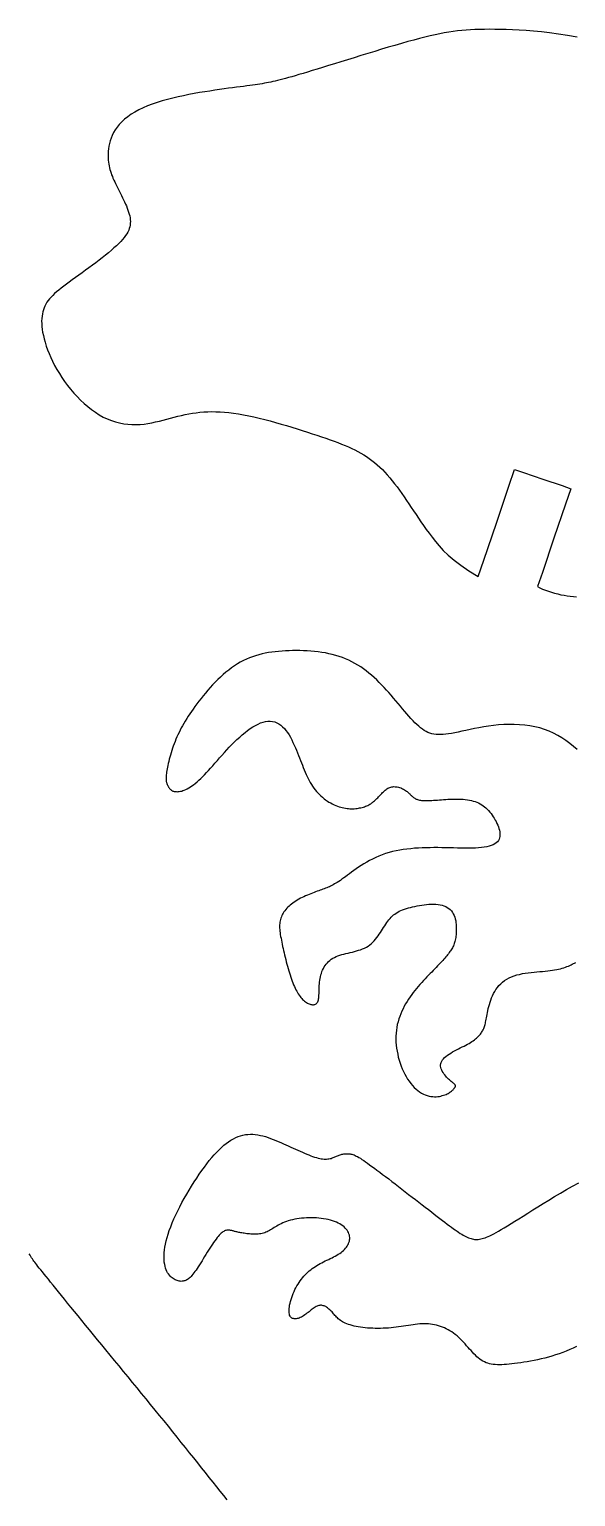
# Model space of a CAD drawing. Header units: millimetres. Extents: x 183 to 709, y 54 to 434.
# Drawn here: x 328.1 to 372.3, y 165.5 to 284.3 of the extents above; entities that cross this region are included whole.
import ezdxf

# ---------------------------------------------------------------- set-up
doc = ezdxf.new("R2010")
doc.units = ezdxf.units.MM

msp = doc.modelspace()

# ---------------------------------------------------------------- linework, layer by layer
for p, q in [((366.88, 247.3), (367.34, 248.65)), ((367.34, 248.65), (368.05, 248.41)), ((368.05, 248.41), (369.61, 247.88)), ((365.86, 244.31), (366.88, 247.3)), ((369.61, 247.88), (371.18, 247.35)), ((371.18, 247.35), (371.89, 247.1)), ((371.89, 247.1), (371.46, 245.85)), ((371.46, 245.85), (370.52, 243.09)), ((364.84, 241.32), (365.86, 244.31)), ((370.52, 243.09), (369.58, 240.33)), ((364.39, 239.99), (364.84, 241.32)), ((369.58, 240.33), (369.18, 239.17))]:
    msp.add_line(p, q)
for points in [[(372.39, 283.67), (371.62, 283.81), (370.88, 283.92), (370.17, 284.02), (369.5, 284.1), (368.87, 284.16), (368.27, 284.21), (367.7, 284.25), (367.16, 284.27), (366.66, 284.29), (366.18, 284.3), (365.73, 284.3), (365.3, 284.31), (364.89, 284.3), (364.5, 284.3), (364.12, 284.28), (363.76, 284.27), (363.41, 284.24), (363.06, 284.21), (362.71, 284.18), (362.36, 284.13), (362.01, 284.08), (361.65, 284.02), (361.28, 283.95), (360.9, 283.87), (360.5, 283.78), (360.08, 283.68), (359.64, 283.57), (359.18, 283.44), (358.69, 283.31), (358.18, 283.16), (357.66, 283.01), (357.12, 282.85), (356.57, 282.69), (356.02, 282.52), (355.47, 282.35), (354.91, 282.18), (354.36, 282.01), (353.82, 281.84), (353.29, 281.68), (352.77, 281.52), (352.28, 281.37), (351.81, 281.22), (351.37, 281.09), (350.95, 280.96), (350.57, 280.85), (350.22, 280.74), (349.89, 280.64), (349.59, 280.55), (349.31, 280.47), (349.05, 280.4), (348.81, 280.33), (348.58, 280.27), (348.37, 280.22), (348.17, 280.17), (347.98, 280.12), (347.79, 280.08), (347.62, 280.04), (347.44, 280), (347.27, 279.97), (347.1, 279.94), (346.92, 279.9), (346.74, 279.87), (346.55, 279.84), (346.35, 279.81), (346.14, 279.78), (345.92, 279.75), (345.67, 279.72), (345.41, 279.69), (345.13, 279.65), (344.83, 279.61), (344.51, 279.57), (344.18, 279.53), (343.83, 279.48), (343.46, 279.43), (343.08, 279.37), (342.68, 279.31), (342.27, 279.25), (341.85, 279.18), (341.42, 279.1), (340.99, 279.02), (340.55, 278.93), (340.12, 278.84), (339.69, 278.74), (339.26, 278.63), (338.84, 278.51), (338.43, 278.38), (338.03, 278.25), (337.65, 278.11), (337.28, 277.95), (336.93, 277.79), (336.61, 277.61), (336.31, 277.43), (336.04, 277.23), (335.79, 277.03), (335.56, 276.82), (335.36, 276.61), (335.18, 276.39), (335.02, 276.17), (334.89, 275.94), (334.78, 275.72), (334.69, 275.5), (334.61, 275.28), (334.56, 275.06), (334.52, 274.85), (334.49, 274.64), (334.47, 274.44), (334.46, 274.25), (334.46, 274.06), (334.46, 273.89), (334.47, 273.72), (334.49, 273.56), (334.51, 273.4), (334.53, 273.25), (334.56, 273.1), (334.6, 272.95), (334.64, 272.81), (334.69, 272.67), (334.74, 272.53), (334.8, 272.39), (334.85, 272.25), (334.92, 272.1), (334.99, 271.96), (335.06, 271.81), (335.13, 271.65), (335.21, 271.5), (335.29, 271.34), (335.37, 271.17), (335.46, 271.01), (335.54, 270.84), (335.62, 270.67), (335.7, 270.5), (335.78, 270.33), (335.86, 270.16), (335.93, 270), (336, 269.83), (336.06, 269.66), (336.11, 269.5), (336.16, 269.34), (336.2, 269.19), (336.23, 269.04), (336.25, 268.89), (336.26, 268.74), (336.25, 268.6), (336.24, 268.46), (336.21, 268.32), (336.17, 268.18), (336.12, 268.04), (336.05, 267.89), (335.97, 267.75), (335.87, 267.6), (335.76, 267.44), (335.63, 267.29), (335.48, 267.12), (335.32, 266.95), (335.13, 266.78), (334.93, 266.6), (334.72, 266.41), (334.48, 266.21), (334.24, 266.01), (333.98, 265.81), (333.72, 265.61), (333.45, 265.4), (333.18, 265.2), (332.9, 264.99), (332.62, 264.79), (332.35, 264.59), (332.08, 264.4), (331.81, 264.2), (331.55, 264.02), (331.31, 263.84), (331.08, 263.67), (330.86, 263.5), (330.65, 263.34), (330.46, 263.19), (330.29, 263.04), (330.13, 262.9), (329.98, 262.76), (329.84, 262.62), (329.72, 262.48), (329.61, 262.34), (329.51, 262.2), (329.42, 262.05), (329.34, 261.9), (329.28, 261.75), (329.22, 261.59), (329.17, 261.43), (329.14, 261.26), (329.11, 261.07), (329.09, 260.88), (329.08, 260.68), (329.09, 260.47), (329.1, 260.25), (329.13, 260.01), (329.16, 259.77), (329.22, 259.51), (329.28, 259.24), (329.36, 258.96), (329.45, 258.66), (329.56, 258.36), (329.68, 258.05), (329.81, 257.74), (329.96, 257.42), (330.13, 257.09), (330.31, 256.77), (330.51, 256.44), (330.72, 256.11), (330.94, 255.79), (331.18, 255.47), (331.42, 255.16), (331.68, 254.85), (331.95, 254.56), (332.23, 254.28), (332.52, 254.01), (332.81, 253.75), (333.12, 253.51), (333.43, 253.29), (333.74, 253.09), (334.06, 252.91), (334.39, 252.75), (334.72, 252.62), (335.05, 252.51), (335.38, 252.43), (335.72, 252.36), (336.05, 252.32), (336.38, 252.3), (336.71, 252.29), (337.04, 252.31), (337.36, 252.34), (337.68, 252.38), (337.99, 252.44), (338.3, 252.51), (338.61, 252.58), (338.91, 252.66), (339.21, 252.74), (339.51, 252.82), (339.81, 252.9), (340.1, 252.97), (340.39, 253.04), (340.68, 253.1), (340.98, 253.16), (341.28, 253.21), (341.58, 253.25), (341.88, 253.29), (342.19, 253.32), (342.51, 253.34), (342.83, 253.35), (343.17, 253.34), (343.51, 253.33), (343.87, 253.31), (344.23, 253.28), (344.61, 253.23), (345.01, 253.17), (345.41, 253.09), (345.83, 253.01), (346.25, 252.92), (346.68, 252.81), (347.12, 252.7), (347.56, 252.59), (348, 252.46), (348.44, 252.34), (348.88, 252.21), (349.32, 252.08), (349.74, 251.95), (350.16, 251.81), (350.57, 251.68), (350.97, 251.55), (351.35, 251.43), (351.72, 251.3), (352.07, 251.19), (352.41, 251.07), (352.73, 250.95), (353.04, 250.84), (353.33, 250.72), (353.62, 250.61), (353.89, 250.49), (354.16, 250.37), (354.41, 250.25), (354.66, 250.12), (354.9, 249.99), (355.13, 249.85), (355.36, 249.7), (355.58, 249.55), (355.8, 249.39), (356.01, 249.22), (356.22, 249.04), (356.43, 248.85), (356.64, 248.65), (356.84, 248.44), (357.04, 248.22), (357.24, 247.99), (357.44, 247.75), (357.63, 247.51), (357.83, 247.25), (358.02, 246.99), (358.21, 246.72), (358.41, 246.44), (358.6, 246.16), (358.79, 245.88), (358.98, 245.59), (359.17, 245.31), (359.36, 245.02), (359.56, 244.72), (359.76, 244.43), (359.97, 244.12), (360.19, 243.81), (360.43, 243.49), (360.67, 243.17), (360.94, 242.83), (361.23, 242.47), (361.57, 242.11), (361.97, 241.73), (362.44, 241.32), (362.99, 240.9), (363.63, 240.46), (364.39, 239.99)], [(369.18, 239.17), (369.38, 239.07), (369.6, 238.98), (369.84, 238.89), (370.08, 238.81), (370.32, 238.73), (370.57, 238.65), (370.83, 238.59), (371.08, 238.52), (371.34, 238.47), (371.59, 238.42), (371.84, 238.39), (372.09, 238.36), (372.35, 238.34)], [(372.4, 225.97), (372.1, 226.23), (371.8, 226.47), (371.48, 226.71), (371.16, 226.92), (370.82, 227.12), (370.48, 227.31), (370.12, 227.47), (369.75, 227.61), (369.37, 227.73), (368.97, 227.83), (368.56, 227.9), (368.15, 227.96), (367.73, 227.99), (367.31, 228.01), (366.88, 228.01), (366.46, 228), (366.04, 227.97), (365.63, 227.92), (365.23, 227.87), (364.84, 227.81), (364.45, 227.74), (364.08, 227.67), (363.73, 227.59), (363.39, 227.52), (363.08, 227.46), (362.78, 227.39), (362.5, 227.34), (362.24, 227.29), (362, 227.26), (361.77, 227.23), (361.56, 227.21), (361.36, 227.2), (361.16, 227.2), (360.98, 227.21), (360.81, 227.23), (360.65, 227.26), (360.49, 227.3), (360.33, 227.36), (360.18, 227.43), (360.03, 227.52), (359.88, 227.62), (359.73, 227.73), (359.58, 227.86), (359.43, 228), (359.27, 228.15), (359.12, 228.31), (358.95, 228.49), (358.79, 228.67), (358.62, 228.87), (358.45, 229.07), (358.28, 229.28), (358.1, 229.49), (357.92, 229.71), (357.73, 229.93), (357.54, 230.15), (357.35, 230.37), (357.16, 230.59), (356.97, 230.8), (356.78, 231.01), (356.58, 231.22), (356.38, 231.42), (356.18, 231.62), (355.97, 231.81), (355.76, 232), (355.55, 232.17), (355.33, 232.35), (355.11, 232.51), (354.89, 232.67), (354.65, 232.82), (354.42, 232.96), (354.18, 233.09), (353.93, 233.21), (353.67, 233.32), (353.41, 233.43), (353.14, 233.52), (352.87, 233.6), (352.59, 233.67), (352.31, 233.74), (352.03, 233.8), (351.74, 233.84), (351.45, 233.89), (351.15, 233.92), (350.86, 233.95), (350.56, 233.97), (350.26, 233.98), (349.97, 233.99), (349.67, 233.99), (349.38, 233.99), (349.09, 233.98), (348.81, 233.97), (348.53, 233.95), (348.25, 233.93), (347.97, 233.9), (347.7, 233.87), (347.43, 233.83), (347.17, 233.78), (346.91, 233.72), (346.65, 233.65), (346.39, 233.58), (346.14, 233.49), (345.89, 233.4), (345.64, 233.29), (345.4, 233.18), (345.15, 233.05), (344.92, 232.91), (344.68, 232.76), (344.44, 232.6), (344.21, 232.42), (343.99, 232.24), (343.76, 232.05), (343.54, 231.85), (343.33, 231.64), (343.12, 231.43), (342.91, 231.22), (342.71, 231), (342.52, 230.78), (342.33, 230.55), (342.15, 230.33), (341.97, 230.11), (341.8, 229.89), (341.64, 229.68), (341.48, 229.47), (341.34, 229.26), (341.2, 229.06), (341.06, 228.86), (340.93, 228.67), (340.81, 228.48), (340.69, 228.29), (340.58, 228.1), (340.48, 227.91), (340.37, 227.73), (340.28, 227.54), (340.19, 227.36), (340.1, 227.18), (340.02, 227), (339.94, 226.81), (339.87, 226.63), (339.8, 226.44), (339.73, 226.26), (339.67, 226.08), (339.61, 225.89), (339.55, 225.71), (339.5, 225.53), (339.45, 225.36), (339.4, 225.19), (339.36, 225.02), (339.32, 224.86), (339.29, 224.7), (339.26, 224.56), (339.23, 224.41), (339.21, 224.28), (339.19, 224.16), (339.17, 224.04), (339.16, 223.93), (339.15, 223.83), (339.15, 223.74), (339.15, 223.66), (339.15, 223.59), (339.15, 223.52), (339.16, 223.45), (339.16, 223.4), (339.17, 223.35), (339.18, 223.3), (339.2, 223.25), (339.21, 223.21), (339.23, 223.17), (339.24, 223.14), (339.26, 223.1), (339.28, 223.07), (339.29, 223.03), (339.31, 223), (339.33, 222.97), (339.35, 222.93), (339.37, 222.9), (339.4, 222.87), (339.42, 222.83), (339.45, 222.8), (339.48, 222.77), (339.52, 222.73), (339.56, 222.7), (339.6, 222.67), (339.64, 222.64), (339.7, 222.62), (339.75, 222.6), (339.81, 222.58), (339.88, 222.57), (339.96, 222.57), (340.04, 222.56), (340.12, 222.57), (340.21, 222.58), (340.31, 222.6), (340.41, 222.62), (340.51, 222.66), (340.62, 222.7), (340.74, 222.75), (340.86, 222.81), (340.98, 222.87), (341.11, 222.95), (341.24, 223.04), (341.37, 223.13), (341.51, 223.24), (341.65, 223.36), (341.8, 223.49), (341.95, 223.63), (342.1, 223.78), (342.25, 223.94), (342.42, 224.11), (342.58, 224.29), (342.75, 224.48), (342.92, 224.67), (343.1, 224.88), (343.29, 225.08), (343.47, 225.3), (343.66, 225.51), (343.86, 225.73), (344.06, 225.95), (344.26, 226.17), (344.46, 226.38), (344.67, 226.59), (344.88, 226.79), (345.1, 226.99), (345.31, 227.17), (345.53, 227.35), (345.74, 227.52), (345.95, 227.67), (346.17, 227.81), (346.38, 227.93), (346.59, 228.04), (346.79, 228.13), (346.99, 228.2), (347.19, 228.25), (347.38, 228.28), (347.57, 228.28), (347.75, 228.26), (347.93, 228.21), (348.1, 228.15), (348.26, 228.06), (348.42, 227.95), (348.56, 227.83), (348.71, 227.69), (348.84, 227.53), (348.97, 227.35), (349.09, 227.17), (349.2, 226.97), (349.31, 226.77), (349.41, 226.56), (349.51, 226.34), (349.6, 226.13), (349.69, 225.92), (349.77, 225.71), (349.86, 225.5), (349.94, 225.3), (350.01, 225.1), (350.09, 224.9), (350.17, 224.71), (350.24, 224.52), (350.32, 224.33), (350.4, 224.15), (350.48, 223.97), (350.56, 223.8), (350.64, 223.63), (350.72, 223.47), (350.81, 223.31), (350.9, 223.16), (351, 223.01), (351.1, 222.86), (351.21, 222.72), (351.32, 222.59), (351.43, 222.46), (351.55, 222.34), (351.67, 222.22), (351.79, 222.11), (351.92, 222), (352.05, 221.91), (352.19, 221.81), (352.32, 221.73), (352.46, 221.65), (352.59, 221.58), (352.73, 221.51), (352.87, 221.45), (353, 221.4), (353.14, 221.35), (353.27, 221.31), (353.4, 221.28), (353.53, 221.25), (353.65, 221.23), (353.78, 221.21), (353.9, 221.2), (354.02, 221.19), (354.14, 221.19), (354.26, 221.19), (354.37, 221.19), (354.48, 221.2), (354.59, 221.21), (354.7, 221.23), (354.8, 221.25), (354.9, 221.27), (355, 221.29), (355.1, 221.32), (355.19, 221.35), (355.28, 221.38), (355.37, 221.42), (355.46, 221.46), (355.54, 221.5), (355.62, 221.55), (355.7, 221.59), (355.78, 221.65), (355.85, 221.7), (355.93, 221.76), (356, 221.82), (356.07, 221.88), (356.13, 221.95), (356.2, 222.01), (356.27, 222.08), (356.33, 222.15), (356.4, 222.22), (356.46, 222.29), (356.53, 222.36), (356.59, 222.43), (356.66, 222.5), (356.73, 222.56), (356.8, 222.63), (356.86, 222.69), (356.94, 222.74), (357.01, 222.79), (357.08, 222.84), (357.16, 222.88), (357.24, 222.91), (357.32, 222.94), (357.41, 222.96), (357.49, 222.97), (357.58, 222.98), (357.67, 222.97), (357.76, 222.97), (357.85, 222.95), (357.94, 222.93), (358.03, 222.91), (358.12, 222.88), (358.2, 222.84), (358.28, 222.8), (358.36, 222.76), (358.44, 222.71), (358.51, 222.66), (358.58, 222.62), (358.64, 222.57), (358.7, 222.52), (358.76, 222.47), (358.81, 222.43), (358.86, 222.38), (358.9, 222.34), (358.95, 222.29), (358.99, 222.25), (359.03, 222.21), (359.07, 222.17), (359.12, 222.13), (359.16, 222.1), (359.21, 222.06), (359.26, 222.03), (359.31, 222), (359.37, 221.97), (359.43, 221.95), (359.49, 221.93), (359.56, 221.91), (359.64, 221.89), (359.72, 221.88), (359.81, 221.86), (359.9, 221.85), (360.01, 221.85), (360.12, 221.85), (360.23, 221.85), (360.36, 221.85), (360.49, 221.85), (360.63, 221.86), (360.78, 221.87), (360.93, 221.88), (361.09, 221.89), (361.25, 221.9), (361.42, 221.91), (361.59, 221.93), (361.76, 221.94), (361.94, 221.95), (362.11, 221.95), (362.29, 221.96), (362.47, 221.96), (362.65, 221.97), (362.83, 221.96), (363, 221.96), (363.18, 221.95), (363.35, 221.93), (363.52, 221.91), (363.68, 221.88), (363.84, 221.85), (363.99, 221.81), (364.14, 221.77), (364.28, 221.72), (364.42, 221.66), (364.55, 221.59), (364.68, 221.51), (364.8, 221.43), (364.91, 221.34), (365.02, 221.25), (365.13, 221.14), (365.23, 221.03), (365.33, 220.92), (365.43, 220.8), (365.52, 220.67), (365.6, 220.54), (365.69, 220.41), (365.76, 220.27), (365.84, 220.14), (365.91, 220), (365.97, 219.86), (366.02, 219.72), (366.07, 219.59), (366.11, 219.45), (366.13, 219.32), (366.15, 219.19), (366.15, 219.06), (366.14, 218.94), (366.12, 218.83), (366.08, 218.72), (366.02, 218.61), (365.95, 218.51), (365.85, 218.42), (365.74, 218.34), (365.61, 218.27), (365.45, 218.21), (365.28, 218.15), (365.09, 218.11), (364.88, 218.07), (364.66, 218.04), (364.42, 218.01), (364.16, 218), (363.9, 217.99), (363.61, 217.98), (363.32, 217.99), (363.02, 217.99), (362.71, 218), (362.4, 218.01), (362.09, 218.02), (361.77, 218.02), (361.45, 218.03), (361.13, 218.04), (360.81, 218.04), (360.5, 218.03), (360.18, 218.03), (359.87, 218.02), (359.55, 218), (359.24, 217.98), (358.94, 217.95), (358.63, 217.92), (358.33, 217.88), (358.04, 217.83), (357.75, 217.77), (357.46, 217.71), (357.18, 217.63), (356.9, 217.55), (356.63, 217.45), (356.36, 217.34), (356.1, 217.23), (355.85, 217.11), (355.61, 216.99), (355.37, 216.85), (355.14, 216.72), (354.92, 216.59), (354.72, 216.45), (354.52, 216.31), (354.33, 216.18), (354.15, 216.05), (353.97, 215.92), (353.81, 215.8), (353.65, 215.68), (353.51, 215.58), (353.37, 215.48), (353.24, 215.38), (353.11, 215.3), (352.99, 215.22), (352.88, 215.15), (352.77, 215.09), (352.66, 215.03), (352.55, 214.97), (352.45, 214.92), (352.35, 214.87), (352.25, 214.83), (352.15, 214.79), (352.04, 214.74), (351.94, 214.7), (351.83, 214.66), (351.72, 214.62), (351.6, 214.58), (351.49, 214.54), (351.36, 214.5), (351.24, 214.45), (351.11, 214.4), (350.98, 214.35), (350.84, 214.3), (350.71, 214.25), (350.57, 214.19), (350.43, 214.13), (350.29, 214.06), (350.16, 214), (350.02, 213.93), (349.89, 213.86), (349.76, 213.78), (349.63, 213.71), (349.51, 213.63), (349.4, 213.55), (349.29, 213.47), (349.19, 213.38), (349.09, 213.3), (349, 213.21), (348.91, 213.12), (348.83, 213.03), (348.75, 212.93), (348.68, 212.84), (348.62, 212.74), (348.56, 212.64), (348.51, 212.54), (348.47, 212.43), (348.43, 212.33), (348.4, 212.22), (348.37, 212.11), (348.35, 212), (348.34, 211.89), (348.33, 211.77), (348.33, 211.65), (348.33, 211.52), (348.34, 211.4), (348.35, 211.26), (348.36, 211.13), (348.38, 210.99), (348.41, 210.84), (348.44, 210.69), (348.47, 210.53), (348.5, 210.38), (348.53, 210.21), (348.57, 210.04), (348.61, 209.87), (348.65, 209.7), (348.69, 209.52), (348.73, 209.34), (348.78, 209.16), (348.82, 208.97), (348.87, 208.79), (348.92, 208.61), (348.97, 208.43), (349.02, 208.25), (349.07, 208.07), (349.12, 207.89), (349.18, 207.72), (349.23, 207.55), (349.29, 207.39), (349.35, 207.23), (349.4, 207.08), (349.46, 206.93), (349.52, 206.79), (349.58, 206.66), (349.65, 206.53), (349.71, 206.41), (349.77, 206.29), (349.84, 206.19), (349.91, 206.08), (349.98, 205.99), (350.05, 205.9), (350.12, 205.82), (350.19, 205.74), (350.27, 205.67), (350.34, 205.61), (350.42, 205.55), (350.49, 205.5), (350.57, 205.45), (350.64, 205.41), (350.72, 205.38), (350.79, 205.35), (350.86, 205.33), (350.93, 205.32), (351, 205.31), (351.06, 205.31), (351.13, 205.32), (351.18, 205.34), (351.24, 205.36), (351.29, 205.39), (351.33, 205.44), (351.37, 205.49), (351.41, 205.55), (351.44, 205.62), (351.46, 205.7), (351.48, 205.78), (351.49, 205.88), (351.51, 205.98), (351.51, 206.09), (351.52, 206.21), (351.53, 206.33), (351.53, 206.46), (351.53, 206.59), (351.54, 206.73), (351.54, 206.87), (351.55, 207.01), (351.56, 207.15), (351.58, 207.3), (351.6, 207.44), (351.63, 207.58), (351.66, 207.72), (351.71, 207.85), (351.75, 207.99), (351.81, 208.12), (351.87, 208.24), (351.94, 208.37), (352.01, 208.48), (352.1, 208.6), (352.19, 208.71), (352.29, 208.81), (352.39, 208.9), (352.51, 208.99), (352.63, 209.08), (352.76, 209.15), (352.9, 209.22), (353.05, 209.28), (353.2, 209.33), (353.36, 209.38), (353.52, 209.42), (353.69, 209.46), (353.86, 209.5), (354.04, 209.54), (354.21, 209.58), (354.38, 209.62), (354.55, 209.67), (354.72, 209.72), (354.88, 209.77), (355.04, 209.83), (355.2, 209.9), (355.35, 209.98), (355.49, 210.06), (355.62, 210.16), (355.75, 210.26), (355.87, 210.38), (355.98, 210.5), (356.09, 210.62), (356.2, 210.75), (356.29, 210.88), (356.39, 211.02), (356.48, 211.16), (356.57, 211.3), (356.66, 211.43), (356.74, 211.57), (356.83, 211.7), (356.91, 211.83), (357, 211.96), (357.08, 212.08), (357.17, 212.19), (357.26, 212.3), (357.35, 212.4), (357.44, 212.49), (357.55, 212.58), (357.65, 212.66), (357.76, 212.74), (357.88, 212.81), (358.01, 212.88), (358.14, 212.94), (358.28, 213), (358.43, 213.05), (358.59, 213.1), (358.75, 213.15), (358.92, 213.19), (359.09, 213.24), (359.27, 213.28), (359.46, 213.32), (359.65, 213.35), (359.84, 213.38), (360.03, 213.41), (360.22, 213.43), (360.41, 213.45), (360.6, 213.46), (360.78, 213.46), (360.96, 213.45), (361.14, 213.43), (361.31, 213.41), (361.47, 213.37), (361.62, 213.33), (361.76, 213.27), (361.89, 213.2), (362.01, 213.11), (362.12, 213.02), (362.22, 212.91), (362.3, 212.79), (362.37, 212.67), (362.44, 212.54), (362.49, 212.4), (362.53, 212.26), (362.57, 212.11), (362.59, 211.96), (362.61, 211.82), (362.62, 211.67), (362.62, 211.52), (362.62, 211.38), (362.61, 211.24), (362.61, 211.11), (362.6, 210.98), (362.58, 210.86), (362.57, 210.75), (362.55, 210.64), (362.53, 210.54), (362.51, 210.44), (362.48, 210.35), (362.45, 210.26), (362.42, 210.17), (362.39, 210.09), (362.35, 210.01), (362.31, 209.93), (362.26, 209.85), (362.21, 209.77), (362.16, 209.69), (362.11, 209.61), (362.05, 209.53), (361.99, 209.44), (361.92, 209.36), (361.85, 209.27), (361.77, 209.18), (361.69, 209.09), (361.61, 208.99), (361.52, 208.89), (361.42, 208.79), (361.32, 208.68), (361.22, 208.57), (361.11, 208.46), (360.99, 208.34), (360.87, 208.22), (360.75, 208.09), (360.63, 207.96), (360.5, 207.83), (360.36, 207.7), (360.23, 207.56), (360.09, 207.41), (359.96, 207.27), (359.82, 207.11), (359.68, 206.96), (359.54, 206.8), (359.4, 206.64), (359.27, 206.47), (359.14, 206.3), (359.01, 206.13), (358.88, 205.95), (358.75, 205.76), (358.64, 205.58), (358.52, 205.39), (358.41, 205.19), (358.31, 204.99), (358.21, 204.79), (358.12, 204.58), (358.04, 204.37), (357.97, 204.16), (357.91, 203.94), (357.85, 203.71), (357.81, 203.48), (357.77, 203.25), (357.75, 203.01), (357.74, 202.77), (357.74, 202.53), (357.74, 202.29), (357.76, 202.04), (357.79, 201.8), (357.83, 201.55), (357.88, 201.31), (357.93, 201.06), (358, 200.82), (358.07, 200.59), (358.16, 200.35), (358.25, 200.13), (358.35, 199.91), (358.45, 199.69), (358.57, 199.49), (358.68, 199.29), (358.81, 199.11), (358.94, 198.93), (359.07, 198.77), (359.21, 198.62), (359.36, 198.48), (359.5, 198.36), (359.65, 198.25), (359.81, 198.16), (359.96, 198.08), (360.11, 198.01), (360.27, 197.96), (360.42, 197.92), (360.57, 197.89), (360.71, 197.87), (360.85, 197.86), (360.99, 197.86), (361.12, 197.88), (361.25, 197.89), (361.37, 197.92), (361.49, 197.95), (361.59, 197.98), (361.69, 198.01), (361.79, 198.05), (361.88, 198.09), (361.96, 198.13), (362.03, 198.17), (362.1, 198.22), (362.16, 198.26), (362.22, 198.3), (362.27, 198.35), (362.32, 198.39), (362.36, 198.43), (362.4, 198.47), (362.43, 198.51), (362.46, 198.55), (362.49, 198.58), (362.51, 198.61), (362.53, 198.64), (362.54, 198.67), (362.55, 198.7), (362.56, 198.72), (362.56, 198.74), (362.56, 198.77), (362.54, 198.79), (362.53, 198.82), (362.5, 198.85), (362.47, 198.88), (362.43, 198.92), (362.38, 198.95), (362.33, 199), (362.28, 199.04), (362.21, 199.1), (362.14, 199.16), (362.07, 199.22), (362, 199.29), (361.92, 199.37), (361.84, 199.45), (361.76, 199.54), (361.69, 199.63), (361.62, 199.72), (361.55, 199.82), (361.49, 199.92), (361.44, 200.02), (361.4, 200.12), (361.37, 200.22), (361.35, 200.33), (361.35, 200.43), (361.36, 200.54), (361.39, 200.64), (361.44, 200.74), (361.5, 200.84), (361.58, 200.94), (361.67, 201.03), (361.78, 201.13), (361.9, 201.22), (362.03, 201.31), (362.17, 201.4), (362.32, 201.49), (362.47, 201.57), (362.63, 201.65), (362.79, 201.73), (362.94, 201.81), (363.1, 201.89), (363.25, 201.96), (363.39, 202.04), (363.53, 202.11), (363.65, 202.18), (363.77, 202.26), (363.88, 202.33), (363.99, 202.4), (364.08, 202.47), (364.17, 202.54), (364.25, 202.61), (364.33, 202.68), (364.4, 202.74), (364.46, 202.81), (364.52, 202.88), (364.58, 202.94), (364.63, 203.01), (364.67, 203.07), (364.72, 203.14), (364.75, 203.2), (364.79, 203.27), (364.82, 203.33), (364.85, 203.4), (364.88, 203.47), (364.9, 203.55), (364.93, 203.63), (364.95, 203.72), (364.97, 203.81), (364.99, 203.91), (365.01, 204.02), (365.03, 204.14), (365.06, 204.26), (365.08, 204.39), (365.11, 204.53), (365.14, 204.68), (365.17, 204.83), (365.21, 205), (365.25, 205.16), (365.3, 205.34), (365.35, 205.51), (365.41, 205.69), (365.48, 205.86), (365.55, 206.04), (365.63, 206.21), (365.73, 206.39), (365.83, 206.55), (365.94, 206.71), (366.07, 206.86), (366.21, 207.01), (366.36, 207.14), (366.52, 207.27), (366.7, 207.38), (366.89, 207.48), (367.09, 207.57), (367.3, 207.65), (367.52, 207.72), (367.74, 207.77), (367.97, 207.83), (368.2, 207.87), (368.44, 207.9), (368.68, 207.93), (368.91, 207.96), (369.14, 207.98), (369.37, 208), (369.59, 208.01), (369.81, 208.03), (370.02, 208.05), (370.21, 208.08), (370.4, 208.1), (370.57, 208.13), (370.74, 208.16), (370.9, 208.2), (371.05, 208.23), (371.19, 208.27), (371.32, 208.31), (371.45, 208.35), (371.57, 208.4), (371.69, 208.44), (371.8, 208.49), (371.9, 208.54), (372, 208.59), (372.1, 208.64), (372.19, 208.69), (372.28, 208.74)], [(372.35, 177.64), (372.08, 177.51), (371.8, 177.38), (371.52, 177.26), (371.24, 177.15), (370.95, 177.05), (370.65, 176.95), (370.36, 176.86), (370.07, 176.78), (369.77, 176.7), (369.48, 176.63), (369.19, 176.56), (368.91, 176.5), (368.63, 176.45), (368.36, 176.4), (368.09, 176.36), (367.83, 176.32), (367.58, 176.28), (367.34, 176.25), (367.11, 176.23), (366.89, 176.2), (366.68, 176.18), (366.48, 176.17), (366.29, 176.16), (366.11, 176.16), (365.94, 176.16), (365.77, 176.17), (365.61, 176.18), (365.45, 176.21), (365.31, 176.24), (365.16, 176.28), (365.03, 176.32), (364.89, 176.38), (364.76, 176.45), (364.64, 176.52), (364.52, 176.61), (364.39, 176.71), (364.28, 176.81), (364.16, 176.92), (364.04, 177.04), (363.93, 177.17), (363.81, 177.3), (363.69, 177.43), (363.57, 177.56), (363.45, 177.7), (363.33, 177.84), (363.2, 177.98), (363.08, 178.11), (362.95, 178.24), (362.82, 178.37), (362.68, 178.49), (362.54, 178.61), (362.4, 178.71), (362.26, 178.81), (362.11, 178.91), (361.96, 178.99), (361.81, 179.07), (361.66, 179.14), (361.5, 179.21), (361.35, 179.26), (361.19, 179.32), (361.02, 179.36), (360.86, 179.39), (360.69, 179.42), (360.52, 179.45), (360.36, 179.46), (360.18, 179.47), (360.01, 179.47), (359.84, 179.47), (359.66, 179.46), (359.48, 179.44), (359.3, 179.42), (359.12, 179.4), (358.93, 179.37), (358.74, 179.34), (358.55, 179.31), (358.35, 179.28), (358.15, 179.25), (357.95, 179.23), (357.75, 179.2), (357.54, 179.17), (357.34, 179.15), (357.13, 179.13), (356.92, 179.12), (356.7, 179.11), (356.49, 179.1), (356.28, 179.1), (356.07, 179.1), (355.86, 179.11), (355.66, 179.12), (355.45, 179.13), (355.25, 179.15), (355.06, 179.17), (354.87, 179.2), (354.69, 179.23), (354.52, 179.26), (354.35, 179.29), (354.19, 179.33), (354.04, 179.38), (353.9, 179.42), (353.77, 179.47), (353.64, 179.52), (353.53, 179.57), (353.42, 179.63), (353.33, 179.69), (353.24, 179.75), (353.15, 179.82), (353.07, 179.88), (353, 179.95), (352.93, 180.02), (352.87, 180.08), (352.8, 180.15), (352.74, 180.22), (352.69, 180.29), (352.63, 180.36), (352.57, 180.43), (352.51, 180.49), (352.44, 180.55), (352.38, 180.61), (352.32, 180.67), (352.25, 180.72), (352.19, 180.77), (352.12, 180.82), (352.06, 180.86), (351.99, 180.89), (351.92, 180.92), (351.85, 180.94), (351.78, 180.96), (351.71, 180.97), (351.64, 180.97), (351.57, 180.96), (351.5, 180.95), (351.43, 180.92), (351.36, 180.89), (351.28, 180.86), (351.21, 180.81), (351.13, 180.76), (351.05, 180.71), (350.97, 180.65), (350.89, 180.59), (350.8, 180.52), (350.72, 180.45), (350.63, 180.38), (350.54, 180.32), (350.45, 180.25), (350.36, 180.19), (350.27, 180.13), (350.18, 180.07), (350.09, 180.02), (350, 179.98), (349.92, 179.94), (349.83, 179.91), (349.74, 179.89), (349.66, 179.88), (349.58, 179.87), (349.51, 179.87), (349.44, 179.89), (349.37, 179.91), (349.31, 179.94), (349.26, 179.98), (349.21, 180.03), (349.18, 180.1), (349.14, 180.17), (349.12, 180.26), (349.1, 180.36), (349.1, 180.47), (349.1, 180.59), (349.1, 180.72), (349.12, 180.85), (349.14, 180.99), (349.18, 181.14), (349.21, 181.29), (349.26, 181.45), (349.31, 181.61), (349.37, 181.77), (349.43, 181.93), (349.5, 182.08), (349.57, 182.24), (349.65, 182.39), (349.73, 182.54), (349.82, 182.68), (349.9, 182.82), (350, 182.95), (350.09, 183.08), (350.19, 183.2), (350.29, 183.32), (350.39, 183.44), (350.5, 183.55), (350.61, 183.65), (350.73, 183.75), (350.85, 183.85), (350.97, 183.94), (351.09, 184.03), (351.22, 184.12), (351.35, 184.2), (351.48, 184.28), (351.61, 184.35), (351.75, 184.42), (351.89, 184.49), (352.02, 184.56), (352.16, 184.62), (352.3, 184.69), (352.43, 184.75), (352.57, 184.82), (352.7, 184.89), (352.83, 184.95), (352.95, 185.02), (353.07, 185.1), (353.19, 185.17), (353.3, 185.25), (353.4, 185.33), (353.5, 185.41), (353.58, 185.5), (353.66, 185.59), (353.73, 185.68), (353.8, 185.77), (353.85, 185.87), (353.9, 185.96), (353.94, 186.06), (353.97, 186.16), (353.99, 186.26), (354, 186.36), (354, 186.46), (353.99, 186.56), (353.97, 186.66), (353.94, 186.76), (353.9, 186.86), (353.85, 186.96), (353.79, 187.05), (353.72, 187.14), (353.63, 187.23), (353.54, 187.32), (353.44, 187.4), (353.32, 187.48), (353.2, 187.56), (353.06, 187.63), (352.92, 187.7), (352.77, 187.76), (352.61, 187.81), (352.44, 187.86), (352.26, 187.91), (352.08, 187.95), (351.89, 187.98), (351.7, 188.01), (351.51, 188.03), (351.31, 188.05), (351.11, 188.06), (350.91, 188.06), (350.71, 188.06), (350.51, 188.05), (350.31, 188.04), (350.11, 188.02), (349.92, 188), (349.73, 187.97), (349.55, 187.94), (349.37, 187.9), (349.2, 187.86), (349.03, 187.81), (348.88, 187.76), (348.73, 187.71), (348.59, 187.65), (348.46, 187.58), (348.33, 187.52), (348.22, 187.45), (348.1, 187.39), (348, 187.32), (347.89, 187.26), (347.79, 187.19), (347.7, 187.13), (347.6, 187.08), (347.51, 187.02), (347.41, 186.97), (347.32, 186.92), (347.22, 186.88), (347.12, 186.85), (347.02, 186.81), (346.91, 186.79), (346.8, 186.77), (346.69, 186.75), (346.58, 186.74), (346.46, 186.73), (346.35, 186.73), (346.23, 186.73), (346.12, 186.73), (346.01, 186.74), (345.89, 186.75), (345.78, 186.76), (345.68, 186.77), (345.57, 186.78), (345.47, 186.8), (345.37, 186.81), (345.28, 186.83), (345.19, 186.84), (345.1, 186.86), (345.02, 186.87), (344.94, 186.89), (344.87, 186.91), (344.8, 186.92), (344.74, 186.94), (344.68, 186.96), (344.62, 186.97), (344.56, 186.99), (344.51, 187), (344.46, 187.02), (344.41, 187.03), (344.36, 187.04), (344.31, 187.05), (344.26, 187.06), (344.21, 187.06), (344.16, 187.06), (344.1, 187.06), (344.05, 187.05), (343.99, 187.04), (343.93, 187.02), (343.87, 186.99), (343.81, 186.96), (343.74, 186.91), (343.67, 186.86), (343.6, 186.8), (343.53, 186.73), (343.45, 186.65), (343.36, 186.55), (343.28, 186.45), (343.19, 186.33), (343.09, 186.2), (342.99, 186.06), (342.89, 185.91), (342.79, 185.76), (342.68, 185.59), (342.58, 185.43), (342.47, 185.26), (342.36, 185.08), (342.26, 184.91), (342.15, 184.74), (342.05, 184.57), (341.95, 184.4), (341.85, 184.24), (341.75, 184.09), (341.66, 183.95), (341.57, 183.82), (341.48, 183.7), (341.4, 183.59), (341.32, 183.48), (341.24, 183.39), (341.17, 183.31), (341.09, 183.23), (341.02, 183.17), (340.95, 183.11), (340.88, 183.06), (340.81, 183.02), (340.74, 182.99), (340.67, 182.96), (340.59, 182.94), (340.52, 182.92), (340.45, 182.92), (340.37, 182.91), (340.29, 182.92), (340.21, 182.93), (340.13, 182.94), (340.05, 182.97), (339.97, 183), (339.89, 183.03), (339.81, 183.08), (339.72, 183.13), (339.64, 183.19), (339.56, 183.25), (339.48, 183.33), (339.41, 183.41), (339.33, 183.51), (339.27, 183.61), (339.21, 183.72), (339.15, 183.85), (339.1, 183.98), (339.06, 184.13), (339.03, 184.28), (339, 184.45), (338.98, 184.63), (338.98, 184.82), (338.98, 185.02), (338.99, 185.23), (339.01, 185.45), (339.05, 185.69), (339.09, 185.93), (339.15, 186.19), (339.22, 186.46), (339.31, 186.74), (339.4, 187.03), (339.52, 187.33), (339.64, 187.64), (339.78, 187.96), (339.93, 188.29), (340.09, 188.62), (340.26, 188.95), (340.43, 189.29), (340.62, 189.63), (340.81, 189.97), (341.01, 190.3), (341.21, 190.63), (341.41, 190.96), (341.62, 191.27), (341.82, 191.58), (342.03, 191.88), (342.24, 192.16), (342.44, 192.43), (342.64, 192.69), (342.84, 192.93), (343.04, 193.16), (343.24, 193.37), (343.43, 193.57), (343.62, 193.76), (343.82, 193.93), (344.01, 194.08), (344.2, 194.22), (344.39, 194.35), (344.59, 194.46), (344.78, 194.55), (344.97, 194.64), (345.17, 194.7), (345.36, 194.75), (345.56, 194.79), (345.76, 194.81), (345.96, 194.82), (346.16, 194.82), (346.36, 194.8), (346.56, 194.77), (346.77, 194.73), (346.97, 194.69), (347.18, 194.63), (347.39, 194.56), (347.59, 194.49), (347.8, 194.41), (348.01, 194.33), (348.22, 194.24), (348.42, 194.15), (348.63, 194.06), (348.83, 193.97), (349.03, 193.88), (349.23, 193.79), (349.42, 193.7), (349.61, 193.61), (349.8, 193.53), (349.99, 193.44), (350.17, 193.36), (350.35, 193.29), (350.52, 193.21), (350.68, 193.15), (350.85, 193.08), (351, 193.03), (351.15, 192.97), (351.3, 192.93), (351.44, 192.89), (351.57, 192.86), (351.69, 192.84), (351.81, 192.82), (351.92, 192.81), (352.03, 192.81), (352.13, 192.81), (352.23, 192.82), (352.32, 192.83), (352.41, 192.85), (352.49, 192.87), (352.57, 192.9), (352.65, 192.93), (352.73, 192.96), (352.8, 192.99), (352.87, 193.02), (352.94, 193.05), (353.01, 193.08), (353.08, 193.11), (353.15, 193.13), (353.23, 193.15), (353.3, 193.18), (353.37, 193.2), (353.44, 193.21), (353.51, 193.23), (353.58, 193.24), (353.65, 193.25), (353.73, 193.25), (353.8, 193.25), (353.88, 193.25), (353.95, 193.24), (354.03, 193.23), (354.1, 193.22), (354.18, 193.2), (354.26, 193.18), (354.35, 193.15), (354.44, 193.11), (354.53, 193.06), (354.63, 193.01), (354.74, 192.95), (354.86, 192.88), (354.99, 192.79), (355.13, 192.7), (355.28, 192.59), (355.44, 192.48), (355.61, 192.35), (355.8, 192.22), (356, 192.07), (356.2, 191.92), (356.43, 191.75), (356.66, 191.57), (356.9, 191.39), (357.15, 191.2), (357.41, 191), (357.67, 190.8), (357.94, 190.59), (358.21, 190.38), (358.49, 190.17), (358.76, 189.95), (359.04, 189.74), (359.31, 189.53), (359.58, 189.32), (359.85, 189.12), (360.11, 188.91), (360.36, 188.72), (360.61, 188.53), (360.84, 188.35), (361.07, 188.17), (361.29, 188), (361.5, 187.84), (361.7, 187.69), (361.88, 187.55), (362.06, 187.41), (362.23, 187.29), (362.39, 187.17), (362.54, 187.07), (362.68, 186.97), (362.81, 186.88), (362.94, 186.79), (363.06, 186.72), (363.17, 186.65), (363.29, 186.59), (363.39, 186.53), (363.5, 186.48), (363.6, 186.44), (363.71, 186.4), (363.81, 186.37), (363.9, 186.34), (364, 186.32), (364.1, 186.31), (364.2, 186.31), (364.3, 186.31), (364.4, 186.31), (364.5, 186.33), (364.61, 186.34), (364.72, 186.37), (364.83, 186.4), (364.95, 186.44), (365.07, 186.48), (365.2, 186.53), (365.34, 186.6), (365.49, 186.67), (365.66, 186.76), (365.84, 186.86), (366.04, 186.97), (366.26, 187.1), (366.5, 187.25), (366.77, 187.41), (367.05, 187.59), (367.36, 187.78), (367.68, 187.98), (368.03, 188.2), (368.41, 188.44), (368.8, 188.69), (369.22, 188.95), (369.65, 189.22), (370.1, 189.49), (370.57, 189.78), (371.04, 190.06), (371.53, 190.34), (372.02, 190.63), (372.52, 190.9)], [(344.08, 165.22), (343.81, 165.56), (343.53, 165.92), (343.24, 166.28), (342.95, 166.65), (342.64, 167.03), (342.34, 167.42), (342.02, 167.81), (341.7, 168.21), (341.38, 168.62), (341.05, 169.03), (340.71, 169.45), (340.37, 169.87), (340.03, 170.3), (339.68, 170.73), (339.33, 171.17), (338.98, 171.61), (338.62, 172.05), (338.26, 172.49), (337.89, 172.94), (337.53, 173.39), (337.16, 173.84), (336.8, 174.28), (336.43, 174.73), (336.07, 175.18), (335.7, 175.62), (335.34, 176.06), (334.98, 176.49), (334.63, 176.93), (334.28, 177.35), (333.94, 177.77), (333.6, 178.18), (333.27, 178.59), (332.94, 178.98), (332.63, 179.37), (332.32, 179.75), (332.02, 180.11), (331.73, 180.47), (331.45, 180.81), (331.18, 181.14), (330.92, 181.46), (330.68, 181.77), (330.44, 182.06), (330.22, 182.34), (330, 182.6), (329.8, 182.85), (329.62, 183.08), (329.44, 183.29), (329.28, 183.49), (329.14, 183.68), (329, 183.84), (328.89, 183.99), (328.78, 184.12), (328.69, 184.24), (328.6, 184.35), (328.53, 184.45), (328.46, 184.54), (328.39, 184.63), (328.33, 184.72), (328.27, 184.82), (328.21, 184.92), (328.15, 185.02), (328.08, 185.13)]]:
    msp.add_lwpolyline(points)

doc.saveas('drawing.dxf')
